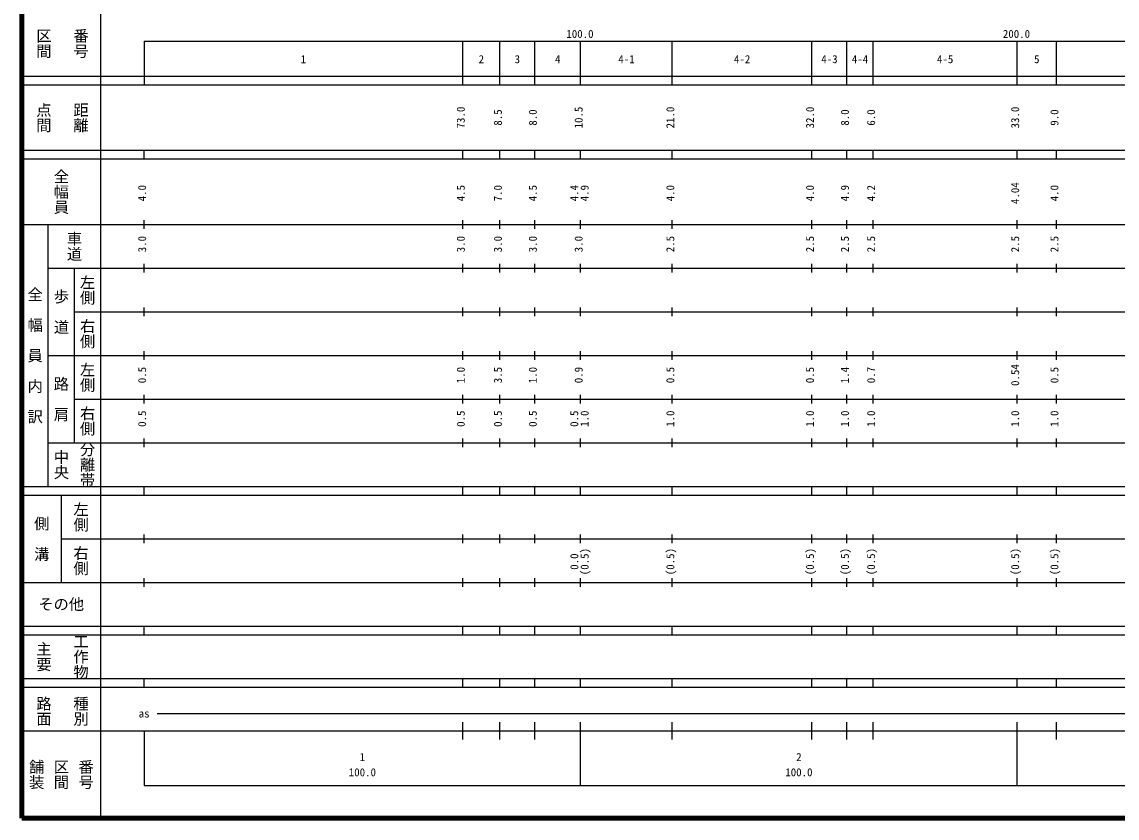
# Model space of a CAD drawing. Units: millimetres on the paper, enlarged 1000 times. Extents: x 40000 to 680000, y 20000 to 380000.
# Drawn here: x 40000 to 290896, y 20000 to 202409 of the extents above; entities that cross this region are included whole.
import ezdxf
from ezdxf.enums import TextEntityAlignment as Align

# ---------------------------------------------------------------- set-up
doc = ezdxf.new("R2010")
doc.units = ezdxf.units.MM
doc.header["$LTSCALE"] = 1000
doc.layers.add('M-TTL', color=2, linetype='Continuous', lineweight=140)
doc.layers.add('M-TTL-BAND', color=7, linetype='Continuous', lineweight=25)
doc.styles.add('@ＭＳ ゴシック', font='')
doc.styles.add('ＭＳ ゴシック', font='')
doc.styles.get('@ＭＳ ゴシック').set_extended_font_data('@MS Gothic')
doc.styles.get('ＭＳ ゴシック').set_extended_font_data('MS Gothic')

msp = doc.modelspace()

# ---------------------------------------------------------------- linework, layer by layer
at = {"layer": 'M-TTL'}
for p, q in [((40000, 380000), (40000, 20000)), ((40000, 20000), (680000, 20000))]:
    msp.add_line(p, q, dxfattribs=at)
at = {"layer": 'M-TTL-BAND'}
for p, q in [((58000, 370000), (58000, 20000)), ((68000, 198000), (579000, 198000)), ((68000, 198000), (68000, 188000)), ((141000, 188000), (141000, 198000)), ((149500, 188000), (149500, 198000)), ((157500, 188000), (157500, 198000)), ((168000, 188000), (168000, 198000)), ((189000, 188000), (189000, 198000)), ((221000, 188000), (221000, 198000)), ((229000, 188000), (229000, 198000)), ((235000, 188000), (235000, 198000)), ((268000, 188000), (268000, 198000)), ((277000, 188000), (277000, 198000)), ((40000, 190000), (579000, 190000)), ((40000, 188000), (579000, 188000)), ((40000, 173000), (579000, 173000)), ((40000, 171000), (579000, 171000)), ((68000, 171000), (68000, 173000)), ((141000, 171000), (141000, 173000)), ((149500, 171000), (149500, 173000)), ((157500, 171000), (157500, 173000)), ((168000, 171000), (168000, 173000)), ((189000, 171000), (189000, 173000)), ((221000, 171000), (221000, 173000)), ((229000, 171000), (229000, 173000)), ((235000, 171000), (235000, 173000)), ((268000, 171000), (268000, 173000)), ((277000, 171000), (277000, 173000)), ((40000, 156000), (579000, 156000)), ((46000, 96000), (46000, 156000)), ((68000, 155000), (68000, 157000)), ((141000, 155000), (141000, 157000)), ((149500, 155000), (149500, 157000)), ((157500, 155000), (157500, 157000)), ((168000, 155000), (168000, 157000)), ((189000, 155000), (189000, 157000)), ((221000, 155000), (221000, 157000)), ((229000, 155000), (229000, 157000)), ((235000, 155000), (235000, 157000)), ((268000, 155000), (268000, 157000)), ((277000, 155000), (277000, 157000)), ((46000, 146000), (579000, 146000)), ((52000, 146000), (52000, 106000)), ((68000, 145000), (68000, 147000)), ((141000, 145000), (141000, 147000)), ((149500, 145000), (149500, 147000)), ((157500, 145000), (157500, 147000)), ((168000, 145000), (168000, 147000)), ((189000, 145000), (189000, 147000)), ((221000, 145000), (221000, 147000)), ((229000, 145000), (229000, 147000)), ((235000, 145000), (235000, 147000)), ((268000, 145000), (268000, 147000)), ((277000, 145000), (277000, 147000)), ((52000, 136000), (579000, 136000)), ((68000, 135000), (68000, 137000)), ((141000, 135000), (141000, 137000)), ((149500, 135000), (149500, 137000)), ((157500, 135000), (157500, 137000)), ((168000, 135000), (168000, 137000)), ((189000, 135000), (189000, 137000)), ((221000, 135000), (221000, 137000)), ((229000, 135000), (229000, 137000)), ((235000, 135000), (235000, 137000)), ((268000, 135000), (268000, 137000)), ((277000, 135000), (277000, 137000)), ((46000, 126000), (579000, 126000)), ((68000, 125000), (68000, 127000)), ((141000, 125000), (141000, 127000)), ((149500, 125000), (149500, 127000)), ((157500, 125000), (157500, 127000)), ((168000, 125000), (168000, 127000)), ((189000, 125000), (189000, 127000)), ((221000, 125000), (221000, 127000)), ((229000, 125000), (229000, 127000)), ((235000, 125000), (235000, 127000)), ((268000, 125000), (268000, 127000)), ((277000, 125000), (277000, 127000)), ((52000, 116000), (579000, 116000)), ((68000, 115000), (68000, 117000)), ((141000, 115000), (141000, 117000)), ((149500, 115000), (149500, 117000)), ((157500, 115000), (157500, 117000)), ((168000, 115000), (168000, 117000)), ((189000, 115000), (189000, 117000)), ((221000, 115000), (221000, 117000)), ((229000, 115000), (229000, 117000)), ((235000, 115000), (235000, 117000)), ((268000, 115000), (268000, 117000)), ((277000, 115000), (277000, 117000)), ((46000, 106000), (579000, 106000)), ((68000, 105000), (68000, 107000)), ((141000, 105000), (141000, 107000)), ((149500, 105000), (149500, 107000)), ((157500, 105000), (157500, 107000)), ((168000, 105000), (168000, 107000)), ((189000, 105000), (189000, 107000)), ((221000, 105000), (221000, 107000)), ((229000, 105000), (229000, 107000)), ((235000, 105000), (235000, 107000)), ((268000, 105000), (268000, 107000)), ((277000, 105000), (277000, 107000)), ((40000, 96000), (579000, 96000)), ((68000, 94000), (68000, 96000)), ((141000, 94000), (141000, 96000)), ((149500, 94000), (149500, 96000)), ((157500, 94000), (157500, 96000)), ((168000, 94000), (168000, 96000)), ((189000, 94000), (189000, 96000)), ((221000, 94000), (221000, 96000)), ((229000, 94000), (229000, 96000)), ((235000, 94000), (235000, 96000)), ((268000, 94000), (268000, 96000)), ((277000, 94000), (277000, 96000)), ((40000, 94000), (579000, 94000)), ((49000, 94000), (49000, 74000)), ((49000, 84000), (579000, 84000)), ((68000, 83000), (68000, 85000)), ((141000, 83000), (141000, 85000)), ((149500, 83000), (149500, 85000)), ((157500, 83000), (157500, 85000)), ((168000, 83000), (168000, 85000)), ((189000, 83000), (189000, 85000)), ((221000, 83000), (221000, 85000)), ((229000, 83000), (229000, 85000)), ((235000, 83000), (235000, 85000)), ((268000, 83000), (268000, 85000)), ((277000, 83000), (277000, 85000)), ((40000, 74000), (579000, 74000)), ((68000, 73000), (68000, 75000)), ((141000, 73000), (141000, 75000)), ((149500, 73000), (149500, 75000)), ((157500, 73000), (157500, 75000)), ((168000, 73000), (168000, 75000)), ((189000, 73000), (189000, 75000)), ((221000, 73000), (221000, 75000)), ((229000, 73000), (229000, 75000)), ((235000, 73000), (235000, 75000)), ((268000, 73000), (268000, 75000)), ((277000, 73000), (277000, 75000)), ((40000, 64000), (579000, 64000)), ((68000, 62000), (68000, 64000)), ((141000, 62000), (141000, 64000)), ((149500, 62000), (149500, 64000)), ((157500, 62000), (157500, 64000)), ((168000, 62000), (168000, 64000)), ((189000, 62000), (189000, 64000)), ((221000, 62000), (221000, 64000)), ((229000, 62000), (229000, 64000)), ((235000, 62000), (235000, 64000)), ((268000, 62000), (268000, 64000)), ((277000, 62000), (277000, 64000)), ((40000, 62000), (579000, 62000)), ((40000, 52000), (579000, 52000)), ((68000, 50000), (68000, 52000)), ((141000, 50000), (141000, 52000)), ((149500, 50000), (149500, 52000)), ((157500, 50000), (157500, 52000)), ((168000, 50000), (168000, 52000)), ((189000, 50000), (189000, 52000)), ((221000, 50000), (221000, 52000)), ((229000, 50000), (229000, 52000)), ((235000, 50000), (235000, 52000)), ((268000, 50000), (268000, 52000)), ((277000, 50000), (277000, 52000)), ((40000, 50000), (579000, 50000)), ((71000, 44000), (565000, 44000)), ((141000, 38000), (141000, 42000)), ((149500, 38000), (149500, 42000)), ((157500, 38000), (157500, 42000)), ((168000, 27500), (168000, 42000)), ((189000, 38000), (189000, 42000)), ((221000, 38000), (221000, 42000)), ((229000, 38000), (229000, 42000)), ((235000, 38000), (235000, 42000)), ((268000, 27500), (268000, 42000)), ((277000, 38000), (277000, 42000)), ((40000, 40000), (579000, 40000)), ((68000, 40000), (68000, 27500)), ((68000, 27500), (579000, 27500))]:
    msp.add_line(p, q, dxfattribs=at)

# ---------------------------------------------------------------- texts
at = {"layer": 'M-TTL-BAND', "style": '@ＭＳ ゴシック'}
for s, p in [('番号', (53500, 197500)), ('区間', (45000, 197500)), ('点間', (45000, 180500)), ('距離', (53500, 180500)), ('全幅員', (49000, 163500)), ('車道', (52000, 151000)), ('左側', (55000, 141000)), ('全\u3000幅\u3000員\u3000内\u3000訳', (43000, 126000)), ('歩\u3000道', (49000, 136000)), ('右側', (55000, 131000)), ('左側', (55000, 121000)), ('路\u3000肩', (49000, 116000)), ('右側', (55000, 111000)), ('分離帯', (55000, 101000)), ('中央', (49000, 101000)), ('左側', (53500, 89000)), ('側\u3000溝', (44500, 84000)), ('右側', (53500, 79000)), ('主要', (45000, 57000)), ('工作物', (53500, 57000)), ('路面', (45000, 44500)), ('種別', (53500, 44500)), ('舗装', (43333, 30000)), ('区間', (49000, 30000)), ('番号', (54667, 30000))]:
    msp.add_text(s, height=2566, rotation=270, dxfattribs=at).set_placement(p, align=Align.MIDDLE_CENTER)
at = {"layer": 'M-TTL-BAND', "style": 'ＭＳ ゴシック'}
for s, p in [('100.0', (167844, 198195)), ('200.0', (267844, 198195)), ('1', (104500, 192405)), ('2', (145250, 192405)), ('3', (153500, 192405)), ('4', (162750, 192405)), ('4-1', (178500, 192405)), ('4-2', (205000, 192405)), ('4-3', (225000, 192405)), ('4-4', (232000, 192405)), ('4-5', (251500, 192405)), ('5', (272500, 192405)), ('as', (68000, 42500)), ('1', (118000, 32523)), ('2', (218000, 32523)), ('100.0', (118000, 29033)), ('100.0', (218000, 29033))]:
    msp.add_text(s, height=1833, dxfattribs=at).set_placement(p, align=Align.BOTTOM_CENTER)
for s, p in [('73.0', (142000, 180500)), ('8.5', (150500, 180500)), ('8.0', (158500, 180500)), ('10.5', (169000, 180500)), ('21.0', (190000, 180500)), ('32.0', (222000, 180500)), ('8.0', (230000, 180500)), ('6.0', (236000, 180500)), ('33.0', (269000, 180500)), ('9.0', (278000, 180500)), ('4.0', (69000, 163174)), ('4.5', (142000, 163174)), ('7.0', (150500, 163174)), ('4.5', (158500, 163174)), ('4.4', (168000, 163174)), ('4.9', (170370, 163174)), ('4.0', (190000, 163174)), ('4.0', (222000, 163174)), ('4.9', (230000, 163174)), ('4.2', (236000, 163174)), ('4.04', (269000, 163174)), ('4.0', (278000, 163174)), ('3.0', (69000, 151500)), ('3.0', (142000, 151500)), ('3.0', (150500, 151500)), ('3.0', (158500, 151500)), ('3.0', (169000, 151500)), ('2.5', (190000, 151500)), ('2.5', (222000, 151500)), ('2.5', (230000, 151500)), ('2.5', (236000, 151500)), ('2.5', (269000, 151500)), ('2.5', (278000, 151500)), ('0.5', (69000, 121500)), ('1.0', (142000, 121500)), ('3.5', (150500, 121500)), ('1.0', (158500, 121500)), ('0.9', (169000, 121500)), ('0.5', (190000, 121500)), ('0.5', (222000, 121500)), ('1.4', (230000, 121500)), ('0.7', (236000, 121500)), ('0.54', (269000, 121500)), ('0.5', (278000, 121500)), ('0.5', (69000, 111500)), ('0.5', (142000, 111500)), ('0.5', (150500, 111500)), ('0.5', (158500, 111500)), ('0.5', (168000, 111500)), ('1.0', (170370, 111500)), ('1.0', (190000, 111500)), ('1.0', (222000, 111500)), ('1.0', (230000, 111500)), ('1.0', (236000, 111500)), ('1.0', (269000, 111500)), ('1.0', (278000, 111500)), ('0.0', (168011, 78764)), ('(0.5)', (170370, 78764)), ('(0.5)', (190000, 78764)), ('(0.5)', (222000, 78764)), ('(0.5)', (230000, 78764)), ('(0.5)', (236000, 78764)), ('(0.5)', (269000, 78764)), ('(0.5)', (278000, 78764))]:
    msp.add_text(s, height=1833, rotation=90, dxfattribs=at).set_placement(p, align=Align.BOTTOM_CENTER)
msp.add_text('その他', height=2566, dxfattribs=at).set_placement((49000, 69000), align=Align.MIDDLE_CENTER)

doc.saveas('drawing.dxf')
